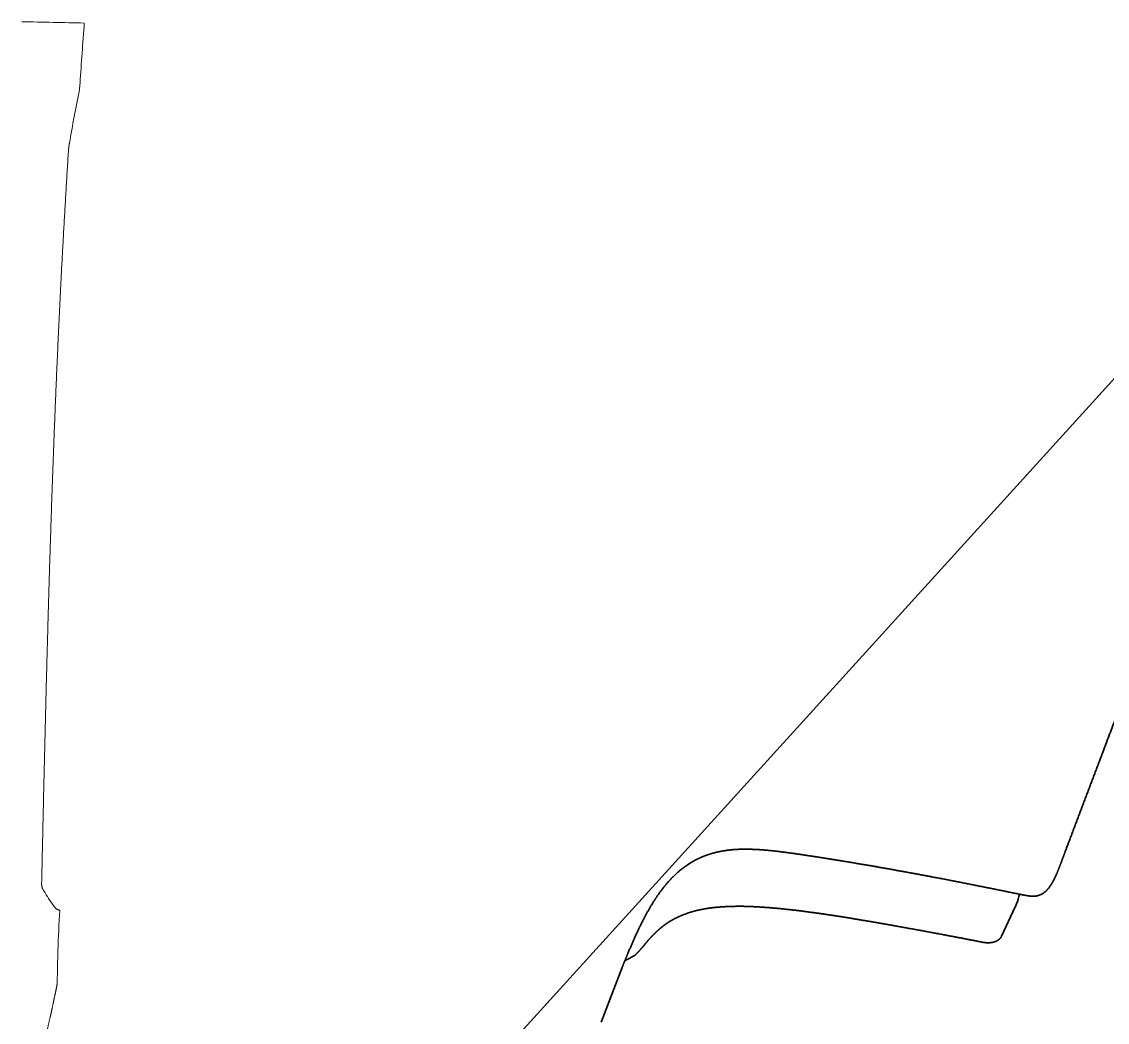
# Model space of a CAD drawing. Header units: millimetres. Extents: x 120 to 10915, y 515 to 8014.
# Drawn here: x 8263.6 to 8374.3, y 7097.7 to 7199.7 of the extents above; entities that cross this region are included whole.
import ezdxf

# ---------------------------------------------------------------- set-up
doc = ezdxf.new("R2010")
doc.units = ezdxf.units.MM
doc.layers.get('0').update_dxf_attribs({"lineweight": 13})
doc.layers.add('201_Dimensions', color=7, linetype='Continuous', lineweight=13)

# ---------------------------------------------------------------- blocks, each defined once
blk = doc.blocks.new('BLOCK12')
at = {"layer": '201_Dimensions', "color": 2, "lineweight": 25}
blk.add_line((8292.5, 3172.5), (8839.900391, 3775.256348), dxfattribs=at)
blk = doc.blocks.new('2903066')
at = {"layer": '201_Dimensions', "color": 3, "lineweight": 35}
for p, q in [((8365.32, 3210.76), (8365.26, 3210.5)), ((8363.51, 3206.47), (8364.91, 3209.48)), ((8364.91, 3209.48), (8364.93, 3209.51)), ((8324.81, 3203.27), (8322.67, 3197.69))]:
    blk.add_line(p, q, dxfattribs=at)
at = {"layer": '201_Dimensions', "color": 3, "lineweight": 18}
blk.add_lwpolyline([(8263.59, 3299.7, 0.000114), (8269.97, 3299.57)], format="xyb", dxfattribs=at)
for centre, radius, start, end in [((8404.22, 3264.22), 137.72, 168.0453, 170.3417), ((8283.3, 3221.53), 20.34, 210.9116, 216.0414), ((8429.93, 3199.63), 162.74, 176.6608, 178.1173), ((8159.64, 3204.06), 107.59, 358.6815, 358.7975)]:
    blk.add_arc(centre, radius, start, end, dxfattribs=at)
at = {"layer": '201_Dimensions', "color": 3, "lineweight": 35}
for centre, radius, start, end in [((8360.38, 3211.59), 5, 335.446, 347.4573), ((8366.65, 3212.5), 1.99, 297.1487, 311.2123), ((8334.35, 3200.26), 9.02, 109.042, 117.3925), ((8339.05, 3195.98), 15.34, 139.9246, 141.2922), ((8208.92, 3422.27), 247.29, 298.018, 298.2597)]:
    blk.add_arc(centre, radius, start, end, dxfattribs=at)
for points, knots in [([(8370, 3215.09), (8371.36, 3218.7), (8372.72, 3222.3), (8374.08, 3225.88), (8376.51, 3232.29), (8378.93, 3238.7), (8380, 3241.51), (8381.41, 3245.23), (8382.82, 3248.95), (8383.23, 3250.02), (8384.31, 3252.86), (8385.38, 3255.7), (8386.1, 3257.58), (8387.19, 3260.44), (8388.28, 3263.3), (8388.63, 3264.24), (8389.35, 3266.12), (8390.06, 3268), (8390.42, 3268.94), (8391.11, 3270.76), (8391.81, 3272.59), (8392.14, 3273.47), (8392.82, 3275.24), (8393.49, 3277.01), (8393.83, 3277.9), (8394.8, 3280.45), (8395.77, 3282.99), (8396.4, 3284.66), (8397.65, 3287.95), (8398.91, 3291.24), (8399.53, 3292.86), (8400.8, 3296.21), (8402.07, 3299.55), (8402.73, 3301.26), (8403.38, 3302.97), (8404.03, 3304.68)], [0, 0, 0, 0, 0, 0, 77.012129, 77.012129, 77.012129, 137.049925, 137.049925, 137.049925, 156.603556, 156.603556, 156.603556, 197.768304, 197.768304, 197.768304, 217.862507, 217.862507, 217.862507, 237.95671, 237.95671, 237.95671, 256.892465, 256.892465, 256.892465, 275.839784, 275.839784, 275.839784, 311.398466, 311.398466, 311.398466, 346.251867, 346.251867, 346.251867, 382.918486, 382.918486, 382.918486, 382.918486, 382.918486, 382.918486]), ([(8332.07, 3214.11), (8332.11, 3214.13), (8332.15, 3214.16), (8332.19, 3214.18), (8332.28, 3214.23), (8332.37, 3214.27), (8332.41, 3214.29), (8332.58, 3214.38), (8332.76, 3214.46), (8332.89, 3214.52), (8333.16, 3214.63), (8333.43, 3214.73), (8333.57, 3214.78), (8334.15, 3214.97), (8334.74, 3215.11), (8335.2, 3215.19), (8336.02, 3215.3), (8336.84, 3215.34), (8337.2, 3215.34), (8338.14, 3215.34), (8339.08, 3215.28), (8339.66, 3215.23), (8340.36, 3215.16), (8341.06, 3215.07), (8341.19, 3215.05), (8341.83, 3214.97), (8342.48, 3214.88), (8342.99, 3214.81), (8343.62, 3214.71), (8344.26, 3214.61), (8344.37, 3214.6), (8344.49, 3214.58), (8344.61, 3214.56)], [0, 0, 0, 0, 0, 0, 0.974689, 0.974689, 0.974689, 1.949378, 1.949378, 1.949378, 4.865351, 4.865351, 4.865351, 7.785328, 7.785328, 7.785328, 17.108505, 17.108505, 17.108505, 24.385069, 24.385069, 24.385069, 36.011837, 36.011837, 36.011837, 38.601634, 38.601634, 38.601634, 49.062982, 49.062982, 49.062982, 51.452674, 51.452674, 51.452674, 51.452674, 51.452674, 51.452674]), ([(8370, 3215.09), (8369.84, 3214.66), (8369.68, 3214.24), (8369.53, 3213.83), (8369.35, 3213.36), (8369.15, 3212.88), (8369.13, 3212.84), (8369.09, 3212.74), (8369.04, 3212.64), (8369.02, 3212.59), (8369, 3212.55), (8368.98, 3212.5)], [0, 0, 0, 0, 0, 0, 9.152024, 9.152024, 9.152024, 10.311925, 10.311925, 10.311925, 11.360322, 11.360322, 11.360322, 11.360322, 11.360322, 11.360322]), ([(8324.81, 3203.27), (8325, 3203.76), (8325.21, 3204.25), (8325.41, 3204.75), (8325.96, 3206.05), (8326.56, 3207.34), (8326.95, 3208.14), (8327.51, 3209.19), (8328.15, 3210.2), (8328.32, 3210.45), (8328.95, 3211.37), (8329.66, 3212.22), (8330.23, 3212.81), (8330.95, 3213.41), (8331.74, 3213.92), (8331.85, 3213.98), (8331.96, 3214.05), (8332.07, 3214.11)], [0, 0, 0, 0, 0, 0, 10.696923, 10.696923, 10.696923, 28.547613, 28.547613, 28.547613, 34.645314, 34.645314, 34.645314, 50.875991, 50.875991, 50.875991, 53.447141, 53.447141, 53.447141, 53.447141, 53.447141, 53.447141]), ([(8365.6, 3210.7), (8365.5, 3210.72), (8365.41, 3210.74), (8365.34, 3210.75), (8363.57, 3211.11), (8361.81, 3211.47), (8360.13, 3211.8), (8358.28, 3212.16), (8356.42, 3212.52), (8356.26, 3212.55), (8355.51, 3212.69), (8354.76, 3212.83), (8354.17, 3212.93), (8352.58, 3213.23), (8350.98, 3213.51), (8349.96, 3213.69), (8348.27, 3213.97), (8346.58, 3214.25), (8345.93, 3214.35), (8345.27, 3214.46), (8344.61, 3214.56)], [0, 0, 0, 0, 0, 0, 1.915466, 1.915466, 1.915466, 36.229503, 36.229503, 36.229503, 39.947204, 39.947204, 39.947204, 51.574124, 51.574124, 51.574124, 72.455211, 72.455211, 72.455211, 85.818717, 85.818717, 85.818717, 85.818717, 85.818717, 85.818717]), ([(8368.51, 3211.66), (8368.49, 3211.63), (8368.48, 3211.6), (8368.46, 3211.57), (8368.36, 3211.44), (8368.26, 3211.31), (8368.17, 3211.21), (8368.08, 3211.11), (8367.98, 3211.02), (8367.97, 3211.02), (8367.96, 3211.01), (8367.96, 3211.01)], [0, 0, 0, 0, 0, 0, 0.695732, 0.695732, 0.695732, 3.289614, 3.289614, 3.289614, 3.459962, 3.459962, 3.459962, 3.459962, 3.459962, 3.459962]), ([(8368.98, 3212.5), (8368.94, 3212.43), (8368.91, 3212.36), (8368.88, 3212.29), (8368.8, 3212.14), (8368.71, 3211.98), (8368.67, 3211.9), (8368.61, 3211.8), (8368.54, 3211.71), (8368.53, 3211.69), (8368.52, 3211.67), (8368.51, 3211.66)], [0, 0, 0, 0, 0, 0, 1.548487, 1.548487, 1.548487, 3.475384, 3.475384, 3.475384, 3.855382, 3.855382, 3.855382, 3.855382, 3.855382, 3.855382]), ([(8367.55, 3210.73), (8367.54, 3210.72), (8367.52, 3210.71), (8367.5, 3210.71), (8367.35, 3210.64), (8367.2, 3210.59), (8367.06, 3210.56), (8366.83, 3210.54), (8366.61, 3210.54), (8366.53, 3210.55), (8366.3, 3210.57), (8366.06, 3210.61), (8365.91, 3210.64), (8365.75, 3210.67), (8365.6, 3210.7)], [0, 0, 0, 0, 0, 0, 0.406364, 0.406364, 0.406364, 3.261939, 3.261939, 3.261939, 4.871312, 4.871312, 4.871312, 8.024092, 8.024092, 8.024092, 8.024092, 8.024092, 8.024092]), ([(8331.4, 3208.79), (8331.91, 3208.97), (8332.44, 3209.11), (8332.97, 3209.22), (8333.87, 3209.37), (8334.77, 3209.45), (8335.14, 3209.48), (8335.5, 3209.49), (8335.86, 3209.5)], [0, 0, 0, 0, 0, 0, 15.299646, 15.299646, 15.299646, 25.493436, 25.493436, 25.493436, 25.493436, 25.493436, 25.493436]), ([(8335.86, 3209.5), (8335.96, 3209.51), (8336.07, 3209.51), (8336.17, 3209.51), (8336.32, 3209.51), (8336.45, 3209.52), (8336.49, 3209.52), (8336.8, 3209.52), (8337.11, 3209.52), (8337.39, 3209.51), (8337.95, 3209.49), (8338.5, 3209.47), (8338.78, 3209.45), (8339.23, 3209.42), (8339.69, 3209.39), (8339.86, 3209.38), (8340.05, 3209.36), (8340.24, 3209.34), (8340.26, 3209.34), (8340.3, 3209.34), (8340.33, 3209.34), (8340.35, 3209.34), (8340.44, 3209.33), (8340.53, 3209.32), (8340.61, 3209.31), (8340.72, 3209.3), (8340.82, 3209.29), (8340.85, 3209.29), (8340.92, 3209.28), (8340.98, 3209.28), (8341.01, 3209.27), (8341.4, 3209.23), (8341.79, 3209.19), (8342.14, 3209.15), (8342.5, 3209.11), (8342.85, 3209.07)], [0, 0, 0, 0, 0, 0, 3.611935, 3.611935, 3.611935, 4.821382, 4.821382, 4.821382, 14.479284, 14.479284, 14.479284, 24.141406, 24.141406, 24.141406, 30.191254, 30.191254, 30.191254, 30.796697, 30.796697, 30.796697, 31.40214, 31.40214, 31.40214, 33.788756, 33.788756, 33.788756, 34.892946, 34.892946, 34.892946, 35.997137, 35.997137, 35.997137, 48.400951, 48.400951, 48.400951, 48.400951, 48.400951, 48.400951]), ([(8328.5, 3207.09), (8328.58, 3207.16), (8328.65, 3207.23), (8328.73, 3207.29), (8328.83, 3207.37), (8328.93, 3207.45), (8328.95, 3207.46), (8328.98, 3207.49), (8329.01, 3207.51), (8329.03, 3207.53), (8329.06, 3207.55), (8329.09, 3207.58), (8329.11, 3207.59), (8329.23, 3207.68), (8329.35, 3207.76), (8329.45, 3207.83), (8329.66, 3207.97), (8329.87, 3208.09), (8329.98, 3208.15), (8330.08, 3208.21), (8330.19, 3208.27)], [0, 0, 0, 0, 0, 0, 3.513362, 3.513362, 3.513362, 4.18643, 4.18643, 4.18643, 4.863221, 4.863221, 4.863221, 5.563296, 5.563296, 5.563296, 9.778437, 9.778437, 9.778437, 13.959158, 13.959158, 13.959158, 13.959158, 13.959158, 13.959158]), ([(8352.27, 3207.59), (8351.89, 3207.66), (8351.51, 3207.73), (8351.13, 3207.79), (8350.57, 3207.89), (8350, 3207.99), (8349.81, 3208.02), (8349.44, 3208.08), (8349.07, 3208.14), (8348.89, 3208.17), (8348.61, 3208.22), (8348.34, 3208.26), (8348.21, 3208.29), (8347.65, 3208.38), (8347.09, 3208.47), (8346.61, 3208.54), (8346.11, 3208.62), (8345.6, 3208.69), (8345.58, 3208.7), (8345.52, 3208.7), (8345.47, 3208.71), (8345.44, 3208.72), (8345.38, 3208.72), (8345.32, 3208.73), (8345.28, 3208.74), (8345.21, 3208.75), (8345.13, 3208.76), (8345.1, 3208.77), (8344.81, 3208.81), (8344.52, 3208.85), (8344.26, 3208.88), (8343.82, 3208.94), (8343.38, 3209), (8343.21, 3209.02), (8343.03, 3209.05), (8342.85, 3209.07)], [0, 0, 0, 0, 0, 0, 13.303382, 13.303382, 13.303382, 19.96653, 19.96653, 19.96653, 26.54772, 26.54772, 26.54772, 29.61469, 29.61469, 29.61469, 46.244947, 46.244947, 46.244947, 47.264013, 47.264013, 47.264013, 48.250664, 48.250664, 48.250664, 49.807661, 49.807661, 49.807661, 50.879017, 50.879017, 50.879017, 60.001419, 60.001419, 60.001419, 66.157577, 66.157577, 66.157577, 66.157577, 66.157577, 66.157577]), ([(8327.31, 3205.86), (8327.38, 3205.94), (8327.44, 3206.01), (8327.51, 3206.09), (8327.74, 3206.35), (8327.97, 3206.59), (8328.14, 3206.76), (8328.32, 3206.93), (8328.5, 3207.09)], [0, 0, 0, 0, 0, 0, 2.906849, 2.906849, 2.906849, 9.724296, 9.724296, 9.724296, 9.724296, 9.724296, 9.724296]), ([(8361.64, 3205.84), (8360.33, 3206.1), (8359.02, 3206.35), (8357.71, 3206.6), (8355.83, 3206.95), (8353.96, 3207.29), (8353.4, 3207.39), (8352.83, 3207.49), (8352.27, 3207.59)], [0, 0, 0, 0, 0, 0, 46.162732, 46.162732, 46.162732, 65.941638, 65.941638, 65.941638, 65.941638, 65.941638, 65.941638]), ([(8361.65, 3205.84), (8361.88, 3205.8), (8362.12, 3205.78), (8362.35, 3205.79), (8362.71, 3205.85), (8363.03, 3205.99), (8363.14, 3206.05), (8363.29, 3206.16), (8363.41, 3206.3), (8363.45, 3206.35), (8363.48, 3206.41), (8363.51, 3206.47)], [0, 0, 0, 0, 0, 0, 5.915554, 5.915554, 5.915554, 9.18701, 9.18701, 9.18701, 11.094185, 11.094185, 11.094185, 11.094185, 11.094185, 11.094185]), ([(8327.08, 3205.58), (8326.96, 3205.42), (8326.83, 3205.27), (8326.7, 3205.13), (8326.49, 3204.89), (8326.29, 3204.68), (8326.21, 3204.6), (8326.12, 3204.52), (8326.04, 3204.47), (8326.03, 3204.46), (8326.02, 3204.45), (8326, 3204.45)], [0, 0, 0, 0, 0, 0, 4.919337, 4.919337, 4.919337, 8.246668, 8.246668, 8.246668, 8.817112, 8.817112, 8.817112, 8.817112, 8.817112, 8.817112])]:
    blk.add_open_spline(points, degree=5, knots=knots, dxfattribs=at)
at = {"layer": '201_Dimensions', "color": 3, "lineweight": 18}
for points, degree, knots in [([(8269.97, 3299.57), (8269.81, 3297.53), (8269.65, 3295.25), (8269.5, 3292.97), (8269.48, 3292.74)], 3, [4.15616, 4.15616, 4.15616, 4.15616, 28.747223, 31.527536, 31.527536, 31.527536, 31.527536]), ([(8265.62, 3211.93), (8265.62, 3211.82), (8265.61, 3211.71), (8265.62, 3211.61), (8265.66, 3211.43), (8265.74, 3211.27), (8265.77, 3211.2), (8265.81, 3211.14), (8265.84, 3211.08)], 5, [0, 0, 0, 0, 0, 0, 2.2157, 2.2157, 2.2157, 3.695468, 3.695468, 3.695468, 3.695468, 3.695468, 3.695468]), ([(8266.85, 3209.56), (8266.86, 3209.54), (8266.9, 3209.49), (8266.95, 3209.42), (8267.01, 3209.36), (8267.08, 3209.29), (8267.15, 3209.24), (8267.22, 3209.2), (8267.3, 3209.16), (8267.39, 3209.13), (8267.44, 3209.12), (8267.47, 3209.11)], 3, [0, 0, 0, 0, 0.352669, 0.708106, 1.06359, 1.417527, 1.769502, 2.12013, 2.470576, 2.822175, 3.175693, 3.175693, 3.175693, 3.175693]), ([(8267.28, 3204.98), (8267.28, 3204.93), (8267.28, 3204.84), (8267.28, 3204.71), (8267.27, 3204.57), (8267.27, 3204.43), (8267.26, 3204.3), (8267.26, 3204.16), (8267.25, 3204.02), (8267.25, 3203.89), (8267.25, 3203.75), (8267.24, 3203.62), (8267.24, 3203.49), (8267.24, 3203.35), (8267.23, 3203.22), (8267.23, 3203.08), (8267.23, 3202.95), (8267.22, 3202.82), (8267.22, 3202.69), (8267.22, 3202.56), (8267.22, 3202.43), (8267.21, 3202.3), (8267.21, 3202.17), (8267.21, 3202.05), (8267.2, 3201.92), (8267.2, 3201.84), (8267.2, 3201.8)], 3, [0, 0, 0, 0, 0.547141, 1.093692, 1.639619, 2.184875, 2.729406, 3.273148, 3.816027, 4.35796, 4.898262, 5.437403, 5.975263, 6.511707, 7.045935, 7.578409, 8.108936, 8.637296, 9.162179, 9.684344, 10.20286, 10.717977, 11.228127, 11.734014, 12.233934, 12.728515, 12.728515, 12.728515, 12.728515]), ([(8265.22, 3193.11), (8265.49, 3194.13), (8265.76, 3195.15), (8266.01, 3196.18), (8266.26, 3197.21), (8266.49, 3198.25), (8266.5, 3198.26), (8266.65, 3198.93), (8266.79, 3199.6), (8266.93, 3200.26), (8267.07, 3200.92), (8267.2, 3201.58)], 5, [0, 0, 0, 0, 0, 0, 21.207027, 21.207027, 21.207027, 21.426293, 21.426293, 21.426293, 34.960059, 34.960059, 34.960059, 34.960059, 34.960059, 34.960059])]:
    blk.add_open_spline(points, degree=degree, knots=knots, dxfattribs=at)
for points in [[(8268.45, 3287.32), (8268.42, 3287.15), (8268.39, 3286.98), (8268.37, 3286.8), (8268.36, 3286.63), (8268.35, 3286.45)], [(8268.35, 3286.45), (8267.39, 3271.57), (8266.74, 3256.66), (8266.29, 3241.75), (8265.95, 3226.84), (8265.62, 3211.93)]]:
    blk.add_open_spline(points, degree=5, dxfattribs=at)
at = {"layer": '201_Dimensions', "lineweight": 0}
blk.add_blockref('BLOCK12', (0, 0), dxfattribs=at)

msp = doc.modelspace()

# ---------------------------------------------------------------- block references
at = {"color": 7, "lineweight": 35}
msp.add_blockref('2903066', (0, 3900), dxfattribs=at)

doc.saveas('drawing.dxf')
